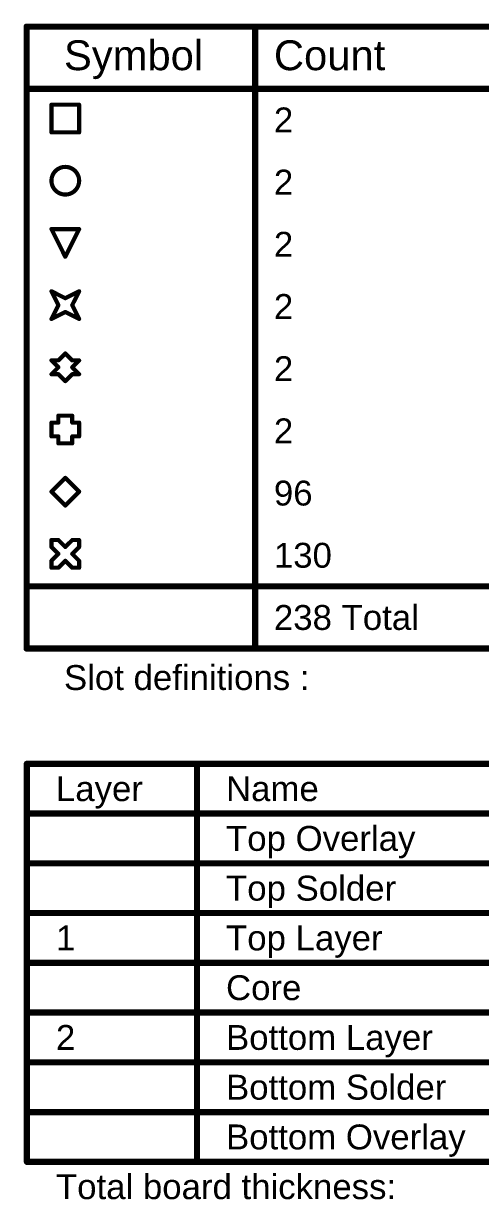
# Model space of a CAD drawing. Header units: inches. Extents: x -0.2 to 17.4, y -0.2 to 2.6.
# Drawn here: x 2.264 to 3.365, y -0.214 to 2.622 of the extents above; entities that cross this region are included whole.
import ezdxf

# ---------------------------------------------------------------- set-up
doc = ezdxf.new("R2010")
doc.units = ezdxf.units.IN
doc.header["$MEASUREMENT"] = 0
doc.layers.add('Drill Drawing', color=1, linetype='Continuous')
doc.layers.add('Fabrication', color=76, linetype='Continuous')
doc.styles.add('Arial', font='', dxfattribs={"height": 0.2})
doc.styles.get('Arial').set_extended_font_data('Arial')

msp = doc.modelspace()

# ---------------------------------------------------------------- linework, layer by layer
at = {"layer": 'Drill Drawing'}
for points in [[(2.2715, 2.6149, 0.015, 0.015, 0), (17.3492, 2.6149, 0.015, 0.015, 0)], [(2.2715, 1.1149, 0.015, 0.015, 0), (2.2715, 2.6149, 0.015, 0.015, 0)], [(2.8224, 1.1149, 0.015, 0.015, 0), (2.8224, 2.6149, 0.015, 0.015, 0)], [(2.2715, 2.4649, 0.015, 0.015, 0), (17.3492, 2.4649, 0.015, 0.015, 0)], [(2.3313, 2.4266, 0.01, 0.01, 0), (2.398, 2.4266, 0.01, 0.01, 0)], [(2.3313, 2.3599, 0.01, 0.01, 0), (2.3313, 2.4266, 0.01, 0.01, 0)], [(2.398, 2.3599, 0.01, 0.01, 0), (2.398, 2.4266, 0.01, 0.01, 0)], [(2.3313, 2.3599, 0.01, 0.01, 0), (2.398, 2.3599, 0.01, 0.01, 0)], [(2.3313, 2.1266, 0.01, 0.01, 0), (2.398, 2.1266, 0.01, 0.01, 0)], [(2.3313, 2.1266, 0.01, 0.01, 0), (2.3646, 2.0599, 0.01, 0.01, 0)], [(2.3646, 2.0599, 0.01, 0.01, 0), (2.398, 2.1266, 0.01, 0.01, 0)], [(2.3313, 1.9766, 0.01, 0.01, 0), (2.3646, 1.9599, 0.01, 0.01, 0)], [(2.3313, 1.9766, 0.01, 0.01, 0), (2.348, 1.9433, 0.01, 0.01, 0)], [(2.3646, 1.9599, 0.01, 0.01, 0), (2.398, 1.9766, 0.01, 0.01, 0)], [(2.3813, 1.9433, 0.01, 0.01, 0), (2.398, 1.9766, 0.01, 0.01, 0)], [(2.3313, 1.9099, 0.01, 0.01, 0), (2.348, 1.9433, 0.01, 0.01, 0)], [(2.3313, 1.9099, 0.01, 0.01, 0), (2.3646, 1.9266, 0.01, 0.01, 0)], [(2.3646, 1.9266, 0.01, 0.01, 0), (2.398, 1.9099, 0.01, 0.01, 0)], [(2.3813, 1.9433, 0.01, 0.01, 0), (2.398, 1.9099, 0.01, 0.01, 0)], [(2.348, 1.8099, 0.01, 0.01, 0), (2.3646, 1.8266, 0.01, 0.01, 0)], [(2.3646, 1.8266, 0.01, 0.01, 0), (2.3813, 1.8099, 0.01, 0.01, 0)], [(2.3313, 1.8099, 0.01, 0.01, 0), (2.348, 1.7933, 0.01, 0.01, 0)], [(2.3313, 1.8099, 0.01, 0.01, 0), (2.348, 1.8099, 0.01, 0.01, 0)], [(2.3313, 1.7766, 0.01, 0.01, 0), (2.348, 1.7933, 0.01, 0.01, 0)], [(2.3813, 1.8099, 0.01, 0.01, 0), (2.398, 1.8099, 0.01, 0.01, 0)], [(2.3813, 1.7933, 0.01, 0.01, 0), (2.398, 1.8099, 0.01, 0.01, 0)], [(2.3813, 1.7933, 0.01, 0.01, 0), (2.398, 1.7766, 0.01, 0.01, 0)], [(2.3313, 1.7766, 0.01, 0.01, 0), (2.348, 1.7766, 0.01, 0.01, 0)], [(2.348, 1.7766, 0.01, 0.01, 0), (2.3646, 1.7599, 0.01, 0.01, 0)], [(2.3646, 1.7599, 0.01, 0.01, 0), (2.3813, 1.7766, 0.01, 0.01, 0)], [(2.3813, 1.7766, 0.01, 0.01, 0), (2.398, 1.7766, 0.01, 0.01, 0)], [(2.348, 1.6599, 0.01, 0.01, 0), (2.348, 1.6766, 0.01, 0.01, 0)], [(2.348, 1.6766, 0.01, 0.01, 0), (2.3813, 1.6766, 0.01, 0.01, 0)], [(2.3813, 1.6599, 0.01, 0.01, 0), (2.3813, 1.6766, 0.01, 0.01, 0)], [(2.3313, 1.6266, 0.01, 0.01, 0), (2.3313, 1.6599, 0.01, 0.01, 0)], [(2.3313, 1.6599, 0.01, 0.01, 0), (2.348, 1.6599, 0.01, 0.01, 0)], [(2.3813, 1.6599, 0.01, 0.01, 0), (2.398, 1.6599, 0.01, 0.01, 0)], [(2.398, 1.6266, 0.01, 0.01, 0), (2.398, 1.6599, 0.01, 0.01, 0)], [(2.3313, 1.6266, 0.01, 0.01, 0), (2.348, 1.6266, 0.01, 0.01, 0)], [(2.348, 1.6099, 0.01, 0.01, 0), (2.348, 1.6266, 0.01, 0.01, 0)], [(2.3813, 1.6266, 0.01, 0.01, 0), (2.398, 1.6266, 0.01, 0.01, 0)], [(2.3813, 1.6099, 0.01, 0.01, 0), (2.3813, 1.6266, 0.01, 0.01, 0)], [(2.348, 1.6099, 0.01, 0.01, 0), (2.3813, 1.6099, 0.01, 0.01, 0)], [(2.3313, 1.4933, 0.01, 0.01, 0), (2.3646, 1.5266, 0.01, 0.01, 0)], [(2.3646, 1.5266, 0.01, 0.01, 0), (2.398, 1.4933, 0.01, 0.01, 0)], [(2.3313, 1.4933, 0.01, 0.01, 0), (2.3646, 1.4599, 0.01, 0.01, 0)], [(2.3646, 1.4599, 0.01, 0.01, 0), (2.398, 1.4933, 0.01, 0.01, 0)], [(2.3313, 1.3599, 0.01, 0.01, 0), (2.3313, 1.3766, 0.01, 0.01, 0)], [(2.3313, 1.3766, 0.01, 0.01, 0), (2.348, 1.3766, 0.01, 0.01, 0)], [(2.3313, 1.3599, 0.01, 0.01, 0), (2.348, 1.3433, 0.01, 0.01, 0)], [(2.348, 1.3766, 0.01, 0.01, 0), (2.3646, 1.3599, 0.01, 0.01, 0)], [(2.3646, 1.3599, 0.01, 0.01, 0), (2.3813, 1.3766, 0.01, 0.01, 0)], [(2.3813, 1.3766, 0.01, 0.01, 0), (2.398, 1.3766, 0.01, 0.01, 0)], [(2.3813, 1.3433, 0.01, 0.01, 0), (2.398, 1.3599, 0.01, 0.01, 0)], [(2.398, 1.3599, 0.01, 0.01, 0), (2.398, 1.3766, 0.01, 0.01, 0)], [(2.3313, 1.3266, 0.01, 0.01, 0), (2.348, 1.3433, 0.01, 0.01, 0)], [(2.3813, 1.3433, 0.01, 0.01, 0), (2.398, 1.3266, 0.01, 0.01, 0)], [(2.3313, 1.3099, 0.01, 0.01, 0), (2.3313, 1.3266, 0.01, 0.01, 0)], [(2.3313, 1.3099, 0.01, 0.01, 0), (2.348, 1.3099, 0.01, 0.01, 0)], [(2.348, 1.3099, 0.01, 0.01, 0), (2.3646, 1.3266, 0.01, 0.01, 0)], [(2.3646, 1.3266, 0.01, 0.01, 0), (2.3813, 1.3099, 0.01, 0.01, 0)], [(2.3813, 1.3099, 0.01, 0.01, 0), (2.398, 1.3099, 0.01, 0.01, 0)], [(2.398, 1.3099, 0.01, 0.01, 0), (2.398, 1.3266, 0.01, 0.01, 0)], [(2.2715, 1.2649, 0.015, 0.015, 0), (17.3492, 1.2649, 0.015, 0.015, 0)], [(2.2715, 1.1149, 0.015, 0.015, 0), (17.3492, 1.1149, 0.015, 0.015, 0)]]:
    msp.add_lwpolyline(points, format="xyseb", dxfattribs=at)
for points in [[(2.2677, 2.6149, 0.0075, 0.0075, 1), (2.2753, 2.6149, 0.0075, 0.0075, 1)], [(2.2677, 2.6149, 0.0075, 0.0075, 1), (2.2753, 2.6149, 0.0075, 0.0075, 1)], [(2.8186, 2.6149, 0.0075, 0.0075, 1), (2.8261, 2.6149, 0.0075, 0.0075, 1)], [(2.2677, 2.4649, 0.0075, 0.0075, 1), (2.2753, 2.4649, 0.0075, 0.0075, 1)], [(2.3288, 2.4266, 0.005, 0.005, 1), (2.3338, 2.4266, 0.005, 0.005, 1)], [(2.3288, 2.4266, 0.005, 0.005, 1), (2.3338, 2.4266, 0.005, 0.005, 1)], [(2.3955, 2.4266, 0.005, 0.005, 1), (2.4005, 2.4266, 0.005, 0.005, 1)], [(2.3955, 2.4266, 0.005, 0.005, 1), (2.4005, 2.4266, 0.005, 0.005, 1)], [(2.3288, 2.3599, 0.005, 0.005, 1), (2.3338, 2.3599, 0.005, 0.005, 1)], [(2.3288, 2.3599, 0.005, 0.005, 1), (2.3338, 2.3599, 0.005, 0.005, 1)], [(2.3955, 2.3599, 0.005, 0.005, 1), (2.4005, 2.3599, 0.005, 0.005, 1)], [(2.3955, 2.3599, 0.005, 0.005, 1), (2.4005, 2.3599, 0.005, 0.005, 1)], [(2.398, 2.2433, 0.01, 0.01, 1), (2.3313, 2.2433, 0.01, 0.01, 1)], [(2.3288, 2.2433, 0.005, 0.005, 1), (2.3338, 2.2433, 0.005, 0.005, 1)], [(2.3955, 2.2433, 0.005, 0.005, 1), (2.4005, 2.2433, 0.005, 0.005, 1)], [(2.3288, 2.1266, 0.005, 0.005, 1), (2.3338, 2.1266, 0.005, 0.005, 1)], [(2.3288, 2.1266, 0.005, 0.005, 1), (2.3338, 2.1266, 0.005, 0.005, 1)], [(2.3955, 2.1266, 0.005, 0.005, 1), (2.4005, 2.1266, 0.005, 0.005, 1)], [(2.3955, 2.1266, 0.005, 0.005, 1), (2.4005, 2.1266, 0.005, 0.005, 1)], [(2.3621, 2.0599, 0.005, 0.005, 1), (2.3671, 2.0599, 0.005, 0.005, 1)], [(2.3621, 2.0599, 0.005, 0.005, 1), (2.3671, 2.0599, 0.005, 0.005, 1)], [(2.3288, 1.9766, 0.005, 0.005, 1), (2.3338, 1.9766, 0.005, 0.005, 1)], [(2.3288, 1.9766, 0.005, 0.005, 1), (2.3338, 1.9766, 0.005, 0.005, 1)], [(2.3621, 1.9599, 0.005, 0.005, 1), (2.3671, 1.9599, 0.005, 0.005, 1)], [(2.3621, 1.9599, 0.005, 0.005, 1), (2.3671, 1.9599, 0.005, 0.005, 1)], [(2.3955, 1.9766, 0.005, 0.005, 1), (2.4005, 1.9766, 0.005, 0.005, 1)], [(2.3955, 1.9766, 0.005, 0.005, 1), (2.4005, 1.9766, 0.005, 0.005, 1)], [(2.3455, 1.9433, 0.005, 0.005, 1), (2.3505, 1.9433, 0.005, 0.005, 1)], [(2.3455, 1.9433, 0.005, 0.005, 1), (2.3505, 1.9433, 0.005, 0.005, 1)], [(2.3621, 1.9266, 0.005, 0.005, 1), (2.3671, 1.9266, 0.005, 0.005, 1)], [(2.3621, 1.9266, 0.005, 0.005, 1), (2.3671, 1.9266, 0.005, 0.005, 1)], [(2.3788, 1.9433, 0.005, 0.005, 1), (2.3838, 1.9433, 0.005, 0.005, 1)], [(2.3788, 1.9433, 0.005, 0.005, 1), (2.3838, 1.9433, 0.005, 0.005, 1)], [(2.3288, 1.9099, 0.005, 0.005, 1), (2.3338, 1.9099, 0.005, 0.005, 1)], [(2.3288, 1.9099, 0.005, 0.005, 1), (2.3338, 1.9099, 0.005, 0.005, 1)], [(2.3955, 1.9099, 0.005, 0.005, 1), (2.4005, 1.9099, 0.005, 0.005, 1)], [(2.3955, 1.9099, 0.005, 0.005, 1), (2.4005, 1.9099, 0.005, 0.005, 1)], [(2.3621, 1.8266, 0.005, 0.005, 1), (2.3671, 1.8266, 0.005, 0.005, 1)], [(2.3621, 1.8266, 0.005, 0.005, 1), (2.3671, 1.8266, 0.005, 0.005, 1)], [(2.3288, 1.8099, 0.005, 0.005, 1), (2.3338, 1.8099, 0.005, 0.005, 1)], [(2.3288, 1.8099, 0.005, 0.005, 1), (2.3338, 1.8099, 0.005, 0.005, 1)], [(2.3455, 1.8099, 0.005, 0.005, 1), (2.3505, 1.8099, 0.005, 0.005, 1)], [(2.3455, 1.8099, 0.005, 0.005, 1), (2.3505, 1.8099, 0.005, 0.005, 1)], [(2.3455, 1.7933, 0.005, 0.005, 1), (2.3505, 1.7933, 0.005, 0.005, 1)], [(2.3455, 1.7933, 0.005, 0.005, 1), (2.3505, 1.7933, 0.005, 0.005, 1)], [(2.3788, 1.8099, 0.005, 0.005, 1), (2.3838, 1.8099, 0.005, 0.005, 1)], [(2.3788, 1.8099, 0.005, 0.005, 1), (2.3838, 1.8099, 0.005, 0.005, 1)], [(2.3788, 1.7933, 0.005, 0.005, 1), (2.3838, 1.7933, 0.005, 0.005, 1)], [(2.3788, 1.7933, 0.005, 0.005, 1), (2.3838, 1.7933, 0.005, 0.005, 1)], [(2.3955, 1.8099, 0.005, 0.005, 1), (2.4005, 1.8099, 0.005, 0.005, 1)], [(2.3955, 1.8099, 0.005, 0.005, 1), (2.4005, 1.8099, 0.005, 0.005, 1)], [(2.3288, 1.7766, 0.005, 0.005, 1), (2.3338, 1.7766, 0.005, 0.005, 1)], [(2.3288, 1.7766, 0.005, 0.005, 1), (2.3338, 1.7766, 0.005, 0.005, 1)], [(2.3455, 1.7766, 0.005, 0.005, 1), (2.3505, 1.7766, 0.005, 0.005, 1)], [(2.3455, 1.7766, 0.005, 0.005, 1), (2.3505, 1.7766, 0.005, 0.005, 1)], [(2.3621, 1.7599, 0.005, 0.005, 1), (2.3671, 1.7599, 0.005, 0.005, 1)], [(2.3621, 1.7599, 0.005, 0.005, 1), (2.3671, 1.7599, 0.005, 0.005, 1)], [(2.3788, 1.7766, 0.005, 0.005, 1), (2.3838, 1.7766, 0.005, 0.005, 1)], [(2.3788, 1.7766, 0.005, 0.005, 1), (2.3838, 1.7766, 0.005, 0.005, 1)], [(2.3955, 1.7766, 0.005, 0.005, 1), (2.4005, 1.7766, 0.005, 0.005, 1)], [(2.3955, 1.7766, 0.005, 0.005, 1), (2.4005, 1.7766, 0.005, 0.005, 1)], [(2.3455, 1.6766, 0.005, 0.005, 1), (2.3505, 1.6766, 0.005, 0.005, 1)], [(2.3455, 1.6766, 0.005, 0.005, 1), (2.3505, 1.6766, 0.005, 0.005, 1)], [(2.3788, 1.6766, 0.005, 0.005, 1), (2.3838, 1.6766, 0.005, 0.005, 1)], [(2.3788, 1.6766, 0.005, 0.005, 1), (2.3838, 1.6766, 0.005, 0.005, 1)], [(2.3288, 1.6599, 0.005, 0.005, 1), (2.3338, 1.6599, 0.005, 0.005, 1)], [(2.3288, 1.6599, 0.005, 0.005, 1), (2.3338, 1.6599, 0.005, 0.005, 1)], [(2.3455, 1.6599, 0.005, 0.005, 1), (2.3505, 1.6599, 0.005, 0.005, 1)], [(2.3455, 1.6599, 0.005, 0.005, 1), (2.3505, 1.6599, 0.005, 0.005, 1)], [(2.3788, 1.6599, 0.005, 0.005, 1), (2.3838, 1.6599, 0.005, 0.005, 1)], [(2.3788, 1.6599, 0.005, 0.005, 1), (2.3838, 1.6599, 0.005, 0.005, 1)], [(2.3955, 1.6599, 0.005, 0.005, 1), (2.4005, 1.6599, 0.005, 0.005, 1)], [(2.3955, 1.6599, 0.005, 0.005, 1), (2.4005, 1.6599, 0.005, 0.005, 1)], [(2.3288, 1.6266, 0.005, 0.005, 1), (2.3338, 1.6266, 0.005, 0.005, 1)], [(2.3288, 1.6266, 0.005, 0.005, 1), (2.3338, 1.6266, 0.005, 0.005, 1)], [(2.3455, 1.6266, 0.005, 0.005, 1), (2.3505, 1.6266, 0.005, 0.005, 1)], [(2.3455, 1.6266, 0.005, 0.005, 1), (2.3505, 1.6266, 0.005, 0.005, 1)], [(2.3788, 1.6266, 0.005, 0.005, 1), (2.3838, 1.6266, 0.005, 0.005, 1)], [(2.3788, 1.6266, 0.005, 0.005, 1), (2.3838, 1.6266, 0.005, 0.005, 1)], [(2.3955, 1.6266, 0.005, 0.005, 1), (2.4005, 1.6266, 0.005, 0.005, 1)], [(2.3955, 1.6266, 0.005, 0.005, 1), (2.4005, 1.6266, 0.005, 0.005, 1)], [(2.3455, 1.6099, 0.005, 0.005, 1), (2.3505, 1.6099, 0.005, 0.005, 1)], [(2.3455, 1.6099, 0.005, 0.005, 1), (2.3505, 1.6099, 0.005, 0.005, 1)], [(2.3788, 1.6099, 0.005, 0.005, 1), (2.3838, 1.6099, 0.005, 0.005, 1)], [(2.3788, 1.6099, 0.005, 0.005, 1), (2.3838, 1.6099, 0.005, 0.005, 1)], [(2.3621, 1.5266, 0.005, 0.005, 1), (2.3671, 1.5266, 0.005, 0.005, 1)], [(2.3621, 1.5266, 0.005, 0.005, 1), (2.3671, 1.5266, 0.005, 0.005, 1)], [(2.3288, 1.4933, 0.005, 0.005, 1), (2.3338, 1.4933, 0.005, 0.005, 1)], [(2.3288, 1.4933, 0.005, 0.005, 1), (2.3338, 1.4933, 0.005, 0.005, 1)], [(2.3955, 1.4933, 0.005, 0.005, 1), (2.4005, 1.4933, 0.005, 0.005, 1)], [(2.3955, 1.4933, 0.005, 0.005, 1), (2.4005, 1.4933, 0.005, 0.005, 1)], [(2.3621, 1.4599, 0.005, 0.005, 1), (2.3671, 1.4599, 0.005, 0.005, 1)], [(2.3621, 1.4599, 0.005, 0.005, 1), (2.3671, 1.4599, 0.005, 0.005, 1)], [(2.3288, 1.3766, 0.005, 0.005, 1), (2.3338, 1.3766, 0.005, 0.005, 1)], [(2.3288, 1.3766, 0.005, 0.005, 1), (2.3338, 1.3766, 0.005, 0.005, 1)], [(2.3288, 1.3599, 0.005, 0.005, 1), (2.3338, 1.3599, 0.005, 0.005, 1)], [(2.3288, 1.3599, 0.005, 0.005, 1), (2.3338, 1.3599, 0.005, 0.005, 1)], [(2.3455, 1.3766, 0.005, 0.005, 1), (2.3505, 1.3766, 0.005, 0.005, 1)], [(2.3455, 1.3766, 0.005, 0.005, 1), (2.3505, 1.3766, 0.005, 0.005, 1)], [(2.3621, 1.3599, 0.005, 0.005, 1), (2.3671, 1.3599, 0.005, 0.005, 1)], [(2.3621, 1.3599, 0.005, 0.005, 1), (2.3671, 1.3599, 0.005, 0.005, 1)], [(2.3788, 1.3766, 0.005, 0.005, 1), (2.3838, 1.3766, 0.005, 0.005, 1)], [(2.3788, 1.3766, 0.005, 0.005, 1), (2.3838, 1.3766, 0.005, 0.005, 1)], [(2.3955, 1.3766, 0.005, 0.005, 1), (2.4005, 1.3766, 0.005, 0.005, 1)], [(2.3955, 1.3766, 0.005, 0.005, 1), (2.4005, 1.3766, 0.005, 0.005, 1)], [(2.3955, 1.3599, 0.005, 0.005, 1), (2.4005, 1.3599, 0.005, 0.005, 1)], [(2.3955, 1.3599, 0.005, 0.005, 1), (2.4005, 1.3599, 0.005, 0.005, 1)], [(2.3455, 1.3433, 0.005, 0.005, 1), (2.3505, 1.3433, 0.005, 0.005, 1)], [(2.3455, 1.3433, 0.005, 0.005, 1), (2.3505, 1.3433, 0.005, 0.005, 1)], [(2.3788, 1.3433, 0.005, 0.005, 1), (2.3838, 1.3433, 0.005, 0.005, 1)], [(2.3788, 1.3433, 0.005, 0.005, 1), (2.3838, 1.3433, 0.005, 0.005, 1)], [(2.3288, 1.3266, 0.005, 0.005, 1), (2.3338, 1.3266, 0.005, 0.005, 1)], [(2.3288, 1.3266, 0.005, 0.005, 1), (2.3338, 1.3266, 0.005, 0.005, 1)], [(2.3288, 1.3099, 0.005, 0.005, 1), (2.3338, 1.3099, 0.005, 0.005, 1)], [(2.3288, 1.3099, 0.005, 0.005, 1), (2.3338, 1.3099, 0.005, 0.005, 1)], [(2.3455, 1.3099, 0.005, 0.005, 1), (2.3505, 1.3099, 0.005, 0.005, 1)], [(2.3455, 1.3099, 0.005, 0.005, 1), (2.3505, 1.3099, 0.005, 0.005, 1)], [(2.3621, 1.3266, 0.005, 0.005, 1), (2.3671, 1.3266, 0.005, 0.005, 1)], [(2.3621, 1.3266, 0.005, 0.005, 1), (2.3671, 1.3266, 0.005, 0.005, 1)], [(2.3788, 1.3099, 0.005, 0.005, 1), (2.3838, 1.3099, 0.005, 0.005, 1)], [(2.3788, 1.3099, 0.005, 0.005, 1), (2.3838, 1.3099, 0.005, 0.005, 1)], [(2.3955, 1.3266, 0.005, 0.005, 1), (2.4005, 1.3266, 0.005, 0.005, 1)], [(2.3955, 1.3266, 0.005, 0.005, 1), (2.4005, 1.3266, 0.005, 0.005, 1)], [(2.3955, 1.3099, 0.005, 0.005, 1), (2.4005, 1.3099, 0.005, 0.005, 1)], [(2.3955, 1.3099, 0.005, 0.005, 1), (2.4005, 1.3099, 0.005, 0.005, 1)], [(2.2677, 1.2649, 0.0075, 0.0075, 1), (2.2753, 1.2649, 0.0075, 0.0075, 1)], [(2.2677, 1.1149, 0.0075, 0.0075, 1), (2.2753, 1.1149, 0.0075, 0.0075, 1)], [(2.2677, 1.1149, 0.0075, 0.0075, 1), (2.2753, 1.1149, 0.0075, 0.0075, 1)], [(2.8186, 1.1149, 0.0075, 0.0075, 1), (2.8261, 1.1149, 0.0075, 0.0075, 1)]]:
    msp.add_lwpolyline(points, format="xyseb", close=True, dxfattribs=at)
at = {"layer": 'Fabrication'}
for points in [[(2.2721, 0.837, 0.015, 0.015, 0), (6.8109, 0.837, 0.015, 0.015, 0)], [(2.2721, -0.123, 0.015, 0.015, 0), (2.2721, 0.837, 0.015, 0.015, 0)], [(2.682, -0.123, 0.015, 0.015, 0), (2.682, 0.837, 0.015, 0.015, 0)], [(2.2721, 0.717, 0.015, 0.015, 0), (6.8109, 0.717, 0.015, 0.015, 0)], [(2.2721, 0.597, 0.015, 0.015, 0), (2.682, 0.597, 0.015, 0.015, 0)], [(2.682, 0.597, 0.015, 0.015, 0), (3.6117, 0.597, 0.015, 0.015, 0)], [(2.2721, 0.477, 0.015, 0.015, 0), (2.682, 0.477, 0.015, 0.015, 0)], [(2.682, 0.477, 0.015, 0.015, 0), (3.6117, 0.477, 0.015, 0.015, 0)], [(2.2721, 0.357, 0.015, 0.015, 0), (2.682, 0.357, 0.015, 0.015, 0)], [(2.682, 0.357, 0.015, 0.015, 0), (3.6117, 0.357, 0.015, 0.015, 0)], [(2.2721, 0.237, 0.015, 0.015, 0), (2.682, 0.237, 0.015, 0.015, 0)], [(2.682, 0.237, 0.015, 0.015, 0), (3.6117, 0.237, 0.015, 0.015, 0)], [(2.2721, 0.117, 0.015, 0.015, 0), (2.682, 0.117, 0.015, 0.015, 0)], [(2.682, 0.117, 0.015, 0.015, 0), (3.6117, 0.117, 0.015, 0.015, 0)], [(2.2721, -0.003, 0.015, 0.015, 0), (2.682, -0.003, 0.015, 0.015, 0)], [(2.682, -0.003, 0.015, 0.015, 0), (3.6117, -0.003, 0.015, 0.015, 0)], [(2.2721, -0.123, 0.015, 0.015, 0), (2.682, -0.123, 0.015, 0.015, 0)], [(2.682, -0.123, 0.015, 0.015, 0), (3.6117, -0.123, 0.015, 0.015, 0)]]:
    msp.add_lwpolyline(points, format="xyseb", dxfattribs=at)
for points in [[(2.2683, 0.837, 0.0075, 0.0075, 1), (2.2758, 0.837, 0.0075, 0.0075, 1)], [(2.2683, 0.837, 0.0075, 0.0075, 1), (2.2758, 0.837, 0.0075, 0.0075, 1)], [(2.6782, 0.837, 0.0075, 0.0075, 1), (2.6858, 0.837, 0.0075, 0.0075, 1)], [(2.2683, 0.717, 0.0075, 0.0075, 1), (2.2758, 0.717, 0.0075, 0.0075, 1)], [(2.2683, 0.597, 0.0075, 0.0075, 1), (2.2758, 0.597, 0.0075, 0.0075, 1)], [(2.6782, 0.597, 0.0075, 0.0075, 1), (2.6858, 0.597, 0.0075, 0.0075, 1)], [(2.6782, 0.597, 0.0075, 0.0075, 1), (2.6858, 0.597, 0.0075, 0.0075, 1)], [(2.2683, 0.477, 0.0075, 0.0075, 1), (2.2758, 0.477, 0.0075, 0.0075, 1)], [(2.6782, 0.477, 0.0075, 0.0075, 1), (2.6858, 0.477, 0.0075, 0.0075, 1)], [(2.6782, 0.477, 0.0075, 0.0075, 1), (2.6858, 0.477, 0.0075, 0.0075, 1)], [(2.2683, 0.357, 0.0075, 0.0075, 1), (2.2758, 0.357, 0.0075, 0.0075, 1)], [(2.6782, 0.357, 0.0075, 0.0075, 1), (2.6858, 0.357, 0.0075, 0.0075, 1)], [(2.6782, 0.357, 0.0075, 0.0075, 1), (2.6858, 0.357, 0.0075, 0.0075, 1)], [(2.2683, 0.237, 0.0075, 0.0075, 1), (2.2758, 0.237, 0.0075, 0.0075, 1)], [(2.6782, 0.237, 0.0075, 0.0075, 1), (2.6858, 0.237, 0.0075, 0.0075, 1)], [(2.6782, 0.237, 0.0075, 0.0075, 1), (2.6858, 0.237, 0.0075, 0.0075, 1)], [(2.2683, 0.117, 0.0075, 0.0075, 1), (2.2758, 0.117, 0.0075, 0.0075, 1)], [(2.6782, 0.117, 0.0075, 0.0075, 1), (2.6858, 0.117, 0.0075, 0.0075, 1)], [(2.6782, 0.117, 0.0075, 0.0075, 1), (2.6858, 0.117, 0.0075, 0.0075, 1)], [(2.2683, -0.003, 0.0075, 0.0075, 1), (2.2758, -0.003, 0.0075, 0.0075, 1)], [(2.6782, -0.003, 0.0075, 0.0075, 1), (2.6858, -0.003, 0.0075, 0.0075, 1)], [(2.6782, -0.003, 0.0075, 0.0075, 1), (2.6858, -0.003, 0.0075, 0.0075, 1)], [(2.2683, -0.123, 0.0075, 0.0075, 1), (2.2758, -0.123, 0.0075, 0.0075, 1)], [(2.2683, -0.123, 0.0075, 0.0075, 1), (2.2758, -0.123, 0.0075, 0.0075, 1)], [(2.6782, -0.123, 0.0075, 0.0075, 1), (2.6858, -0.123, 0.0075, 0.0075, 1)], [(2.6782, -0.123, 0.0075, 0.0075, 1), (2.6858, -0.123, 0.0075, 0.0075, 1)], [(2.6782, -0.123, 0.0075, 0.0075, 1), (2.6858, -0.123, 0.0075, 0.0075, 1)]]:
    msp.add_lwpolyline(points, format="xyseb", close=True, dxfattribs=at)

# ---------------------------------------------------------------- texts
at = {"layer": 'Drill Drawing', "style": 'Arial'}
for s, height, p in [('Symbol', 0.072, (2.3615, 2.5099)), ('Count', 0.072, (2.8674, 2.5099)), ('2', 0.06, (2.8674, 2.3599)), ('2', 0.06, (2.8674, 2.2099)), ('2', 0.06, (2.8674, 2.0599)), ('2', 0.06, (2.8674, 1.9099)), ('2', 0.06, (2.8674, 1.7599)), ('2', 0.06, (2.8674, 1.6099)), ('96', 0.06, (2.8674, 1.4599)), ('130', 0.06, (2.8674, 1.3099)), ('238 Total', 0.06, (2.8674, 1.1599)), ('Slot definitions :', 0.06, (2.3615, 1.015))]:
    msp.add_text(s, height=height, dxfattribs=at).set_placement(p)
at = {"layer": 'Fabrication', "style": 'Arial'}
for s, p in [('Layer', (2.3421, 0.747)), ('Name', (2.752, 0.747)), ('Top Overlay', (2.752, 0.627)), ('Top Solder', (2.752, 0.507)), ('1', (2.3421, 0.387)), ('Top Layer', (2.752, 0.387)), ('Core', (2.752, 0.267)), ('2', (2.3421, 0.147)), ('Bottom Layer', (2.752, 0.147)), ('Bottom Solder', (2.752, 0.027)), ('Bottom Overlay', (2.752, -0.093)), ('Total board thickness:', (2.3421, -0.213))]:
    msp.add_text(s, height=0.06, dxfattribs=at).set_placement(p)

doc.saveas('drawing.dxf')
